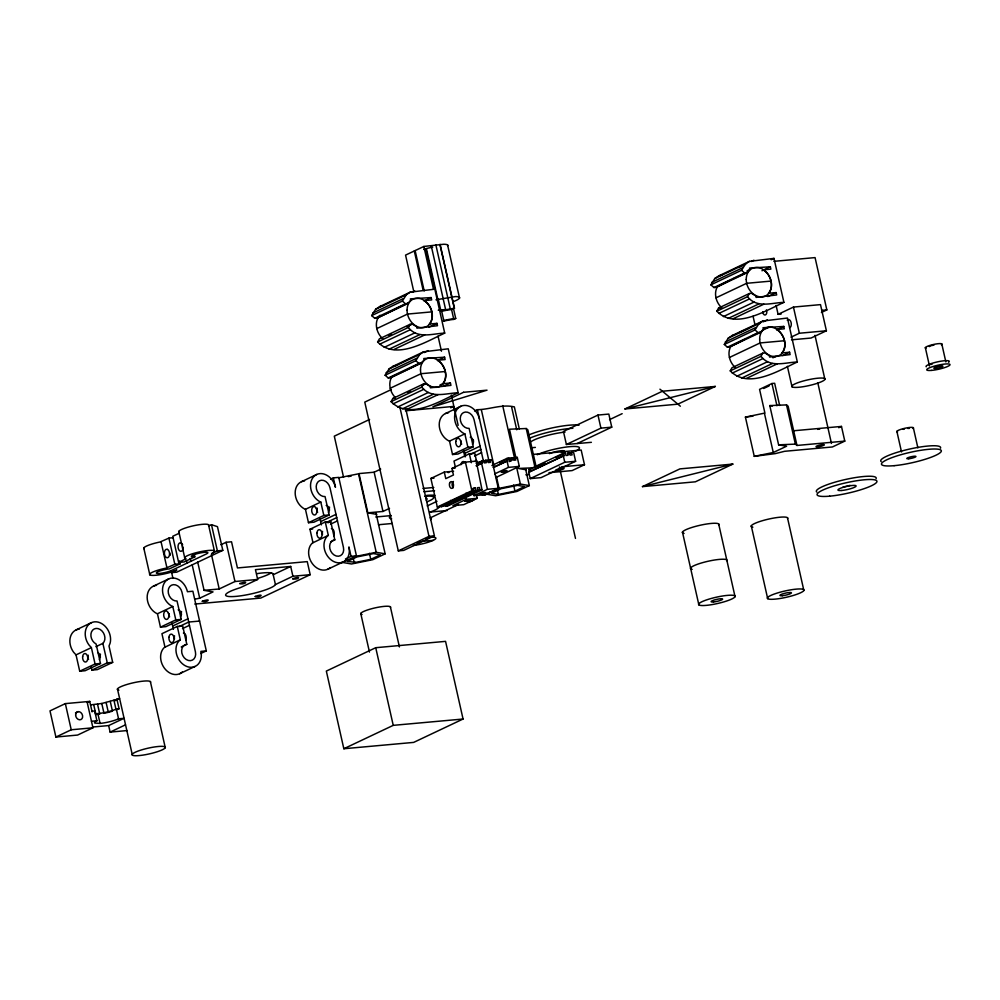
<?xml version="1.0" encoding="UTF-8"?>
<svg xmlns="http://www.w3.org/2000/svg" width="1000" height="1000" viewBox="0 0 1000 1000"><rect width="100%" height="100%" fill="white"/><g stroke="black" fill="none" stroke-linecap="round" stroke-linejoin="round"><path stroke-width="1.5" d="M461.188 441.012L461.175 442.113A4.25 2.55 84.6 0 0 461.65 444.225M473.413 439.9L473.4 441A4.25 2.55 84.8 0 0 473.55 442.1M432.725 247.2A9.363 1.613 -12.7 0 0 428.013 248.15L425.737 248.775L444.712 333.125C426.238 341.55 396.037 360.8 377.625 342L379.4 338.837L410.1 324.312L412.413 324.1L416.637 326.725L416.962 328.175L437.5 325.712L436.975 323.363L429.288 324.062C435.25 317.038 431.512 305.062 424 300.613L431.688 299.913L431.163 297.575L410.363 298.863L410.688 300.3L407.788 303.575L377.088 318.113L374.775 318.312L371.675 315.6L375.637 309.275L379.538 306.675L410.225 292.15L434.812 289.175M371.675 315.6L402.375 301.062L406.325 294.75L410.225 292.15M442.725 383.713C448.688 376.688 444.963 364.712 437.45 360.262L445.125 359.562L444.6 357.212L423.8 358.5L424.125 359.95L421.225 363.225L390.525 377.75L388.225 377.962L385.125 375.238L389.075 368.925L392.975 366.325L423.675 351.8L448.25 348.812L458.162 392.775C439.675 401.2 409.487 420.438 391.075 401.65L392.837 398.488L423.537 383.95L425.85 383.75L430.075 386.375L430.4 387.825L450.938 385.363L450.412 383.013L442.725 383.713L439.938 385.037M385.125 375.238L415.812 360.712L419.775 354.4L423.675 351.8M710.863 284.825L714.812 278.5L718.713 275.9L749.412 261.375L773.988 258.387L783.9 302.35C765.413 310.775 735.225 330.012 716.812 311.225L718.575 308.062L749.275 293.538L751.587 293.325L755.812 295.95L756.137 297.4L776.675 294.938L776.15 292.587L768.462 293.288C774.425 286.262 770.7 274.288 763.188 269.837L770.863 269.137L770.337 266.788L749.538 268.087L749.862 269.525L746.963 272.8L716.263 287.337L713.962 287.538L710.863 284.825L741.55 270.287L745.512 263.975L749.412 261.375M724.3 344.462L728.25 338.15L732.15 335.55L762.85 321.025L787.438 318.038L797.337 362C778.863 370.425 748.662 389.663 730.25 370.875L732.025 367.713L762.712 353.175L765.025 352.975L769.262 355.6L769.587 357.05L790.125 354.588L789.587 352.238L781.912 352.938C787.875 345.913 784.137 333.938 776.625 329.487L784.312 328.787L783.775 326.438L762.975 327.725L763.3 329.175L760.4 332.45L729.712 346.975L727.4 347.188L724.3 344.462L755 329.938L758.95 323.612L762.85 321.025M377.625 342L408.325 327.475L410.1 324.312M391.075 401.65L421.763 387.125L423.537 383.95M716.812 311.225L747.5 296.7L749.275 293.538M730.25 370.875L760.95 356.35L762.712 353.175M377.088 318.113L408.587 302.675M390.525 377.75L422.025 362.325M716.263 287.337L729.625 280.487M729.712 346.975L744.463 339.475M304.538 480.887A15.375 12.012 64.7 0 0 295.175 492.912A15.375 12.012 64.7 0 0 304.625 509.012L305.45 509.312L308.475 522.7L313.9 522.212L329.237 514.95L325.05 496.575A8.5 6.65 64.7 0 1 316.438 489.012A8.5 6.65 64.7 0 1 321.375 480.225A8.5 6.65 64.7 0 1 329.988 487.788L343.438 547.425A8.5 6.65 64.7 0 1 338.5 556.225A8.5 6.65 64.7 0 1 329.875 548.663A8.5 6.65 64.7 0 1 334.812 539.875L330.712 521.487L325.288 521.975L328.312 535.375L312.3 543.075A15.375 12.012 64.7 0 0 312.362 563.663A15.375 12.012 64.7 0 0 330.312 567.55M328.312 535.375L327.65 535.812A15.375 12.012 64.7 0 0 333.413 561.388A15.375 12.012 64.7 0 0 348.9 546.938L351.025 556.35L345.438 558.987M156.525 585.337A15.375 12.012 64.7 0 0 147.162 597.35A15.375 12.012 64.7 0 0 156.613 613.45L157.45 613.75L160.463 627.15L165.888 626.65L181.238 619.388L177.037 601.013A8.5 6.65 64.7 0 1 168.425 593.45A8.5 6.65 64.7 0 1 173.363 584.663A8.5 6.65 64.7 0 1 181.975 592.225L195.425 651.875A8.5 6.65 64.7 0 1 190.487 660.662A8.5 6.65 64.7 0 1 181.863 653.1A8.5 6.65 64.7 0 1 186.8 644.312L182.7 625.925L177.288 626.425L180.3 639.812L164.288 647.513A15.375 12.012 64.7 0 0 164.35 668.1A15.375 12.012 64.7 0 0 182.3 671.988M180.3 639.812L179.638 640.25A15.375 12.012 64.7 0 0 185.4 665.837A15.375 12.012 64.7 0 0 200.888 651.375L206.312 650.888L192.875 591.237L187.45 591.725A15.375 12.012 64.7 0 0 166.2 580.6A15.375 12.012 64.7 0 0 171.962 606.188L172.787 606.487L175.812 619.875L160.463 627.15M87.725 702.537L89.75 701.4L92.112 711.875M194.163 553.95L194.812 556.85L184.075 561.95L178.65 562.45L172.763 536.287L179.312 533.188M179.587 560.862L180.238 563.763L169.412 568.875A8.5 1.462 -12.7 0 0 157.838 571.763A8.5 1.462 -12.7 0 0 159.812 573.413A8.5 1.462 -12.7 0 0 171.388 570.538L206.388 553.962A8.5 1.462 -12.7 0 0 204.412 552.312A8.5 1.462 -12.7 0 0 192.838 555.2A8.5 1.462 -12.7 0 0 194.812 556.85M477.95 490.163L467.987 494.1L477.95 490.163L477.4 487.713L479.425 487.525L479.988 489.975L445.45 506.325L447.488 506.138L482.013 489.8L476.25 461.125L465.4 462.113L451.975 468.462L453.45 475L445.775 478.638L444.3 472.1L453.6 471.25M447.762 245.775A18.725 3.225 -12.7 0 0 443.612 244.262L423.85 246.462L405.562 255.113L413.775 291.55M375.637 309.275L406.325 294.75M411.987 292.3L414.787 290.975M372.638 313.113L403.338 298.587M374.775 318.312L405.475 303.788L407.788 303.575M424.188 300.875L431.163 297.575M376.8 328.6L407.488 314.075L431.9 311.863M388.688 335.325L391.475 334M406.825 326.737L412.413 324.1M441.375 311.413L441.712 311.325A13.613 2.338 -12.7 0 1 451.587 309.575L454.462 308.212L440.1 244.45M379.65 344.212L410.35 329.688C419.787 338.612 433.4 333.475 444.712 333.125M384.212 347.362L414.913 332.837M428.6 327.325L436.975 323.363M389.113 349.162L419.8 334.637M443.587 321.225L443.925 321.138A13.613 2.338 -12.7 0 1 453.787 319.387L455.725 318.463L453.512 308.663M394 349.487L424.7 334.95M389.075 368.925L419.775 354.4M424.038 352.6L428.225 350.625M386.087 372.762L416.775 358.237M388.225 377.962L418.913 363.438L421.225 363.225M437.625 360.513L444.6 357.212M390.238 388.25L420.938 373.725L445.337 371.5M391.287 389.562L364.775 402.113L398.3 550.887L403.725 550.388L434.412 535.862L405.675 408.35M407.713 392.337L410.5 391.012M421.662 385.725L425.85 383.75M393.088 403.862L423.787 389.325C433.225 398.25 446.85 393.125 458.162 392.775M369.588 419.45L334.3 436.163L343.562 477.262M397.663 407.013L428.35 392.488M443.438 386.312L450.412 383.013M402.55 408.812L433.25 394.288M407.438 409.125L438.137 394.6M714.812 278.5L745.512 263.975M738.612 267.462L745.588 264.163M751.175 261.525L753.962 260.2M143.925 548.675A15.375 2.637 -12.7 0 1 160.1 541.987L168.925 538.1L172.987 537.737M711.825 282.337L742.513 267.812M450.7 407.775L453.525 406.438L454.55 411.012M301.475 481.688L316.825 474.425M445.538 413.5L460.887 406.238M747.075 270.85L749.862 269.525M208.725 526.013L211.488 524.7L217.463 526.663L222.8 550.363L176.762 572.163L171.337 572.65L176.863 570.037A15.375 2.637 -12.7 0 1 150.988 575.25A15.375 2.637 -12.7 0 1 166 568.15L174.825 564.263L180.238 563.763M771.2 259.713L773.988 258.387M713.962 287.538L744.65 273.012L746.963 272.8M732.412 279.163L747.763 271.9M761.963 270.75L770.337 266.788M330.55 479.2L333.338 477.875L338.762 477.388L356.45 555.85L342.537 562.438L339.787 562.913M474.6 411.012L477.4 409.688C489.875 409.5 501.875 403.988 514.35 406.887L519.35 429.1M715.975 297.825L746.675 283.3L771.075 281.087M178.65 562.45L185.987 558.688A15.375 2.637 -12.7 0 1 200.987 551.587A15.375 2.637 -12.7 0 1 211.863 553.475L217.387 550.862L222.8 550.363M220.863 544.763L226.112 542.275L231.537 541.788L237.438 567.95L307.25 561.613L310.2 574.688L260.8 598.075L194.775 604.062M376.8 514.375L367.85 512.825L359 473.587L374.137 472.212L380.7 469.113M718.825 313.438L749.525 298.913C758.962 307.838 772.588 302.7 783.9 302.35M305.45 509.312L320.8 502.05L323.825 515.438L308.475 522.7M449.513 441.125L464.862 433.862L467.875 447.25L452.525 454.525L449.513 441.125L448.675 440.825A15.375 12.012 64.7 0 1 439.225 424.725A15.375 12.012 64.7 0 1 448.587 412.713M153.463 586.125L168.812 578.862M723.4 316.588L754.087 302.062M767.775 296.55L776.15 292.587M728.288 318.387L758.988 303.863M733.175 318.712L763.875 304.175M76.162 629.888L91.512 622.625M483.525 461.538L474.05 419.6A8.5 6.65 64.7 0 0 465.425 412.038A8.5 6.65 64.7 0 0 460.487 420.825A8.5 6.65 64.7 0 0 469.113 428.387L473.3 446.763L457.95 454.025L452.525 454.525M321.413 524.862L320.675 521.6L336.025 514.338M465.462 456.688L464.725 453.413L480.075 446.15M312.962 542.638L309.95 529.25L325.288 521.975M476.975 463.2L474.775 453.3L469.35 453.8L454 461.062L455.337 467.013M326.525 522.45L336.763 517.6M470.588 454.263L480.812 449.412M327.925 522.812L330.712 521.487M330.513 524.175L337.5 520.875M474.575 455.988L481.55 452.688M475.913 490.35L475.363 487.9L473.325 488.088L473.888 490.538L439.35 506.875L437.312 507.062L430.875 478.45L444.3 472.1M739.737 332.5L749.5 327.875M776.087 305.375L778.1 314.337L793.45 307.075L820.5 304.625L826.4 330.775L811.05 338.038L791.513 339.812M728.25 338.15L758.95 323.612M757.638 324.475L760.425 323.15M763.225 321.825L767.4 319.85M725.263 341.987L755.962 327.463M157.45 613.75L172.787 606.487M476.15 463.25L483.7 460.45L484.263 462.9L486.287 462.713L485.737 460.262L487.775 460.075L488.325 462.537L490.363 462.35L489.8 459.9L491.838 459.712L498.288 488.325L484.862 494.675L474.012 495.662L473.425 493.05M476.8 463.713L483.7 460.45M483.15 461.488L485.737 460.262M76.037 654.875L91.388 647.613L95.062 663.962L79.725 671.225L76.037 654.875L73.6 652.212A15.375 12.012 64.7 0 1 79.225 629.1M476.025 465.763L482.225 463.088L481.675 460.637M476.7 465.7L482.225 463.088M763.475 329.825L769.062 327.175M727.4 347.188L758.1 332.663L760.4 332.45M487.038 461.2L489.8 459.9M751.438 336.163L761.213 331.55M95.9 646.675L102.875 643.375A8.5 6.65 64.7 0 0 101.9 630.875A8.5 6.65 64.7 0 0 91.525 631.825A8.5 6.65 64.7 0 0 96.1 643.988L100.487 663.462L85.138 670.725L79.725 671.225M487.7 461.675L491.838 459.712M195.138 599.125L199.7 598.2L213.025 591.9L204.075 590.337L197.613 561.675M204.075 590.337L219.2 588.975L234.963 581.512L257.663 579.45L255.45 569.65L290.7 566.45L292.913 576.25L275.425 584.538A25.55 4.387 -12.7 0 1 236.188 596.362A25.55 4.387 -12.7 0 1 240.162 587.737L257.663 579.45M367.85 512.825L382.975 511.45L389.538 508.35M776.8 329.738L783.775 326.438M577.238 443.5L611.763 427.15L608.825 414.075L597.975 415.062L563.438 431.4L566.388 444.487L591.388 442.325M330.625 541.85L334.812 539.875M491.925 465.513L507.125 458.325L509.15 458.137L509.7 460.588L511.737 460.412L511.188 457.95L513.225 457.775L513.775 460.225L515.812 460.037L515.25 457.587L517.288 457.4L519.312 466.388L495.838 477.512M499.487 462.713L509.15 458.137M508.6 459.175L511.188 457.95M509.25 459.65L513.225 457.775M493.188 467.375L507.675 460.775L507.125 458.325M493.862 467.312L507.675 460.775M512.487 458.888L515.25 457.587M821.425 312.475L826.85 309.913L815.062 257.6L773.938 261.337M514.525 458.713L517.288 457.4M509.15 461.625L511.737 460.412M729.425 357.475L760.113 342.938L784.513 340.725M257.025 573.625A25.55 4.387 -12.7 0 1 273.212 574.725L290.7 566.45M624.963 408.963L662.412 391.238L715.337 386.438L677.887 404.162L624.963 408.963L715.337 386.438M173.4 629.312L172.662 626.038L188.012 618.775M427.2 505.95L437.013 501.3M494.65 473.913L508.462 467.375L519.312 466.388M609.538 419.65L622.163 413.675M177.288 626.425L161.938 633.688L164.95 647.075M178.975 626.663L188.75 622.038L199.587 621.062M790.975 337.188L799.35 333.237L826.4 330.775M566.388 444.487L600.925 428.137L611.763 427.15M472.725 489.15L475.363 487.9M91.25 667.113L91.925 670.113L107.275 662.85L112.688 662.362L109.012 646.012L110.162 643.025A15.375 12.012 64.7 0 0 94.562 621.838A15.375 12.012 64.7 0 0 88.95 644.95L91.388 647.613M437.312 507.062L471.85 490.712L473.888 490.538M182.512 628.612L189.488 625.312M441.887 505.75L439.2 507.025A25.55 4.387 -12.7 0 1 430.3 512.013M112.688 662.362L97.35 669.625L91.925 670.113M451.175 502.85L441.388 506.7L451.175 502.85L450.625 500.387M466.525 495.575L452.638 501.362L464.663 495.675L466.525 495.575L465.975 493.125M732.275 373.088L762.962 358.55C772.412 367.475 786.025 362.35 797.337 362M528.763 472.075L529.438 472.013L528.888 469.562L563.425 453.212L565.45 453.025L566 455.487L568.038 455.3L567.487 452.85L569.525 452.663L570.075 455.112L572.112 454.925L571.55 452.475L573.587 452.287L575.612 461.287L541.087 477.625L530.237 478.612L528.763 472.075L563.975 455.662L563.425 453.212M477.188 498.312L466.337 499.288L452.912 505.65L463.75 504.663L477.188 498.312L476.3 494.387M474.012 495.662L487.438 489.3L498.288 488.325M536.45 466.763L544.738 462.837M555.788 457.612L565.45 453.025M458.45 504.525L430.213 517.875A15.312 2.637 -12.7 0 1 430.588 519.712M529.438 472.013L563.975 455.662M568.787 453.787L571.55 452.475M772.875 357.812L775.662 356.488M327.688 569.288L343.038 562.025M485.15 494.938L499.062 488.35L520.375 484.05L529.325 485.6L525.588 469M736.838 376.238L767.537 361.712M782.613 355.538L789.587 352.238M741.725 378.038L772.425 363.512M530.237 478.612L564.763 462.262L575.612 461.287M355.213 562.225L347.312 561.475L356.9 556.938L373.438 553.6L380.387 554.8L370.788 559.338L354.25 562.675L353.237 558.188M746.625 378.35L777.312 363.825M181.225 646.95L186.8 644.312M89.75 701.4L65.35 703.612L50 710.875L55.9 737.038L77.588 735.062L92.938 727.8L87.037 701.65M514.963 491.112L524.55 486.562L517.6 485.363L501.062 488.7L491.475 493.237L498.425 494.438L514.963 491.112L513.612 485.112M375.975 513.1L385.163 553.837L372.8 559.688L351.488 563.987L342.537 562.438M529.325 485.6L516.962 491.45L495.65 495.75L486.7 494.2M398.3 550.887L428.988 536.35L434.412 535.862M417.287 543.212L420.988 541.45M425.925 539.125L429.625 537.375M533.35 454.375L581.175 450.037L584.487 464.738L572.125 470.588L548.987 472.688M75.475 712.913L78.225 711.625M200.738 653.525L206.312 650.888M779.65 405.475L774.65 383.275L771.938 383.512L759.575 389.363L764.912 413.05L745.413 417.113L754.262 456.35L775.337 453.612L784.6 451.3L832.425 446.962L844.788 441.112L841.475 426.425L793.65 430.763M763.662 388.475L769.15 385.875M115.388 700.675L119.575 698.688L101.775 703.487L90.538 704.875M179.675 673.725L195.025 666.462M55.9 737.038L71.237 729.775L92.938 727.8M93.15 726.975L108.65 725.575L124 718.312L118.55 718.8A13.575 2.338 -12.7 0 1 100.075 723.413L94.65 723.037A13.575 2.338 -12.7 0 1 96.9 720.775L94.7 710.962L91.962 711.213M108.65 725.575L110.125 732.1L125.475 724.837M642.463 486.613L679.912 468.888L732.837 464.087L695.387 481.812L642.463 486.613L732.837 464.087M754.262 456.35L773.275 452.512L786.6 446.213L778.612 444.825L769.775 405.588L786.538 404.9L788.125 406.225L796.963 445.45L844.788 441.112M838.725 427.725L841.475 426.425M375.737 647.7L326.337 671.087L343.837 748.737L413.663 742.4L463.062 719.025L445.562 641.363L375.737 647.7L393.237 725.35L343.837 748.737M117.112 709.562L119.075 708.75L116.862 698.938M423.713 249.45L425.737 248.775M435.975 299.8L455.412 296.575A18.725 3.225 -12.7 0 1 453.025 301.737M101.775 703.487L103.987 713.3L108.325 712.325L112.463 711.188L110.25 701.375M379.538 306.675L382.95 305.8M718.713 275.9L722.125 275.025M392.975 366.325L397.525 365.15M732.15 335.55L734.438 334.963M338.738 477.812L358.525 473.812L376.213 552.288L385.163 553.837M348.237 476.65L351.25 476.037M354.9 556.587L376.213 552.288M454.462 308.212L440.838 310.625L438.263 299.175M745.413 417.113L752.95 416.138M438.225 310.212L445.613 309.55L431.238 245.787M718.575 308.062L720.888 307.85M778.1 314.337L781.112 314.062M822.2 310.338L826.85 309.913M392.837 398.488L395.15 398.275M405.425 410.8L453.525 406.438M467.875 447.25L473.3 446.763M532.263 447.688L535.375 447.4M451.975 468.462L455.075 468.188M430.875 478.45L433.963 478.175M528.888 469.562L530.925 469.375M561.35 466.838L584.487 464.738M525.85 474.787L528.938 474.5M422.925 488.462L433.787 487.475M423.825 491.712L434.55 490.737M479.988 489.975L482.013 489.8M323.825 515.438L329.237 514.95M375.763 517L391.312 515.588M430.213 512.062L447.325 510.5M309.95 529.25L312.663 529M378.5 524.738L392.325 523.475M422.512 541.312L433.188 540.35M351.025 556.35L356.45 555.85M292.913 576.25L310.2 574.688M175.812 619.875L181.238 619.388M95.062 663.962L100.487 663.462M95.325 713.737L97.863 713.6A13.575 2.338 -12.7 0 0 116.337 709L119.075 708.75M91.463 721.263L96.912 720.775M110.125 732.1L127.163 730.562M393.237 725.35L463.062 719.025M447.8 472.512L448.9 472.512M536 466.138L527.825 429.837L526.237 428.512L509.475 429.212L515.938 457.887M778.612 444.825L795.375 444.125L796.963 445.45M533.55 467.812L518.312 468.45L526.3 469.825M769.775 405.588L772.438 406.05M464.862 433.862L464.025 433.562A15.375 12.012 64.7 0 1 458.263 407.975A15.375 12.012 64.7 0 1 479.513 419.1M320.8 502.05L319.975 501.75A15.375 12.012 64.7 0 1 314.2 476.163A15.375 12.012 64.7 0 1 335.462 487.287L333.338 477.875M659.938 389.175L680.362 406.225M741.55 270.287L744.65 273.012M755 329.938L758.1 332.663M402.375 301.062L405.475 303.788M415.812 360.712L418.913 363.438M747.5 296.7L749.525 298.913M760.95 356.35L762.962 358.55M408.325 327.475L410.35 329.688M421.763 387.125L423.787 389.325M465.438 463.25L465.175 462.725A4.25 2.55 84.8 0 0 461.012 464.7M464.062 450.462L464.725 453.413M320 518.65L320.675 521.6M171.988 623.088L172.662 626.038M941.787 343.9L945.837 361.887M925.337 347.612L929.475 365.962M913.325 427.663L917.875 447.85M896.875 431.362L901.513 451.938M814.975 335.288L824.912 379.387A17.012 2.925 -12.7 0 1 798.787 387.262A17.012 2.925 -12.7 0 1 801.438 381.525A17.012 2.925 -12.7 0 1 824.912 379.387M817.825 382.912L831.45 443.425M793.45 307.075L799.35 333.237M787.387 366.287L792.013 386.8M786.538 404.9L795.375 444.125M771.938 383.512L776.938 405.725M753.062 316.262L755.088 325.238M764.438 413.288L773.275 452.512M787.475 517.712L803.863 590.462A18.713 3.212 -12.7 0 1 775.125 599.125A18.713 3.212 -12.7 0 1 778.037 592.8A18.713 3.212 -12.7 0 1 803.863 590.462M751.275 525.862L767.675 598.612M718.662 523.95L735.05 596.7A18.713 3.212 -12.7 0 1 706.312 605.363A18.713 3.212 -12.7 0 1 709.225 599.05A18.713 3.212 -12.7 0 1 735.05 596.7M682.463 532.112L698.863 604.862M597.975 415.062L600.925 428.137M563.3 455.725L564.763 462.262M559.375 466.95L575.487 538.413M526.237 428.512L535.075 467.75M511.637 407.137L516.737 429.775M502.688 405.588L514.587 458.4M516.638 467.45L520.375 484.05M507 460.838L508.462 467.375M447.575 244.95L459.55 298.087M481.375 409.875L493.963 465.712M496.337 476.275L499.062 488.35M497.413 489.95L498.425 494.438M477.4 409.688L488.925 460.85M439.925 244.462L454.288 308.225M451.587 309.575L453.787 319.387M435.887 244.963L450.262 308.725M481.55 463.15L487.438 489.3M441.712 311.325L443.925 321.138M426.388 248.6L437.837 299.413M423.85 246.462L433.438 288.962M469.35 453.8L471.362 462.725M438.038 336.087L441.45 351.225M451.337 395.087L458.15 425.35M463.475 450.6L464.85 456.688M465.4 462.113L471.85 490.712M415.125 250.588L424.212 290.95M414.3 250.987L423.05 289.85M465.75 496.675L466.337 499.288M399.913 407.325L428.988 536.35M374.137 472.212L382.975 511.45M390.375 606.775L399.412 646.925M369.438 553.35L370.788 559.338M360.75 613.45L369.462 652.075M273.212 574.725L275.425 584.538M226.112 542.275L234.963 581.512M211.488 524.7L217.387 550.862M208.512 524.738L214.55 551.562M211.388 554.263L219.2 588.975M192.225 565L199.7 598.2M190.2 558.425L190.863 561.337M186.363 560.25L187.025 563.15M178.775 531.438L184.825 558.263M168.925 538.1L174.825 564.263M171.25 570.812L172.95 578.35M161.062 541.825L166.962 567.975M143.775 548L149.825 574.837M150.375 681.562L165.275 747.7A17.012 2.925 -12.7 0 1 139.15 755.575A17.012 2.925 -12.7 0 1 141.8 749.825A17.012 2.925 -12.7 0 1 165.275 747.7M117.463 688.975L132.375 755.113M102.875 643.375L107.275 662.85M116.337 709L118.55 718.8M113.925 700.163L116.125 709.963M106.112 702.513L108.325 712.325M97.55 704.237L99.763 714.05L95.925 714.513L93.713 704.712M97.863 713.6L100.075 723.413M65.35 703.612L71.237 729.775M453.325 487.7A3.4 2.037 84.8 0 1 452.113 484.338A3.4 2.037 84.8 0 1 453.425 481.475M443.325 320.662A17.012 2.925 -12.7 0 1 455.725 318.463M382.713 338.675A15.312 11.963 64.7 0 1 380.025 315.3M395.225 397.45A15.312 11.963 64.7 0 1 391.475 377.525M752.875 527.2A18.713 3.212 -12.7 0 1 766.388 519.625A18.713 3.212 -12.7 0 1 787.663 518.525M692.163 569.4A18.713 3.212 -12.7 0 1 705.675 561.825A18.713 3.212 -12.7 0 1 726.95 560.737M684.062 533.438A18.713 3.212 -12.7 0 1 697.562 525.862A18.713 3.212 -12.7 0 1 718.838 524.775M816.75 492.062A30.675 5.275 -12.7 0 1 845.113 479.562A30.675 5.275 -12.7 0 1 876.087 478.688M850.088 485.363A9.363 1.613 -12.7 0 1 843.1 486.938M766.413 309.887A3.4 2.037 84.8 0 1 765.487 314.887A3.4 2.037 84.8 0 1 762.712 311.65M787.212 320.125A4.25 2.55 84.8 0 1 790.987 322.125A4.25 2.55 84.8 0 1 789.65 327.875M118.912 690.188A17.012 2.925 -12.7 0 1 131.2 683.3A17.012 2.925 -12.7 0 1 150.538 682.3M721.9 307.9A15.312 11.963 64.7 0 1 717.212 287.1M735.337 367.55A15.312 11.963 64.7 0 1 730.65 346.75M926.175 366.788A11.938 2.05 -12.7 0 1 938.737 361.6A11.938 2.05 -12.7 0 1 948.587 362.262M929.325 346.6A4.675 0.8 -12.7 0 1 930.688 345.95M931.7 345.613A4.675 0.8 -12.7 0 1 934.025 345.037M926.062 348.212A8.5 1.462 -12.7 0 1 933.288 344.513A8.5 1.462 -12.7 0 1 941.4 344.762M930.875 364.538A8.5 1.462 -12.7 0 1 932.35 363.938M903.238 429.363A4.675 0.8 -12.7 0 1 904.375 429.05M907.775 428.45A4.675 0.8 -12.7 0 1 909.287 428.45M897.6 431.975A8.5 1.462 -12.7 0 1 904.825 428.275A8.5 1.462 -12.7 0 1 912.938 428.512M881.15 461.575A30.675 5.275 -12.7 0 1 909.513 449.075A30.675 5.275 -12.7 0 1 940.487 448.212M817.663 429.375A8.5 1.462 -12.7 0 1 819.788 429M561.4 452.388A8.5 1.462 -12.7 0 1 564.788 452.612M271.038 572.913A25.55 4.387 -12.7 0 1 258.075 578.275M531.112 441.613A23.812 4.1 -12.7 0 1 565.087 432.075M549.462 453.638A8.5 1.462 -12.7 0 1 559.113 450.988A8.5 1.462 -12.7 0 1 564.5 451.35M537.263 454.738A23.812 4.1 -12.7 0 1 569.663 446.662A23.812 4.1 -12.7 0 1 575.212 451.3M529.288 438.35A30.675 5.275 -12.7 0 1 572.9 428.263M528.55 435.075A30.675 5.275 -12.7 0 1 579.025 425.2M470.238 437.212A4.25 2.55 84.7 0 1 473.062 441.413L473.05 442.512A4.25 2.55 84.7 0 1 472.512 444.425M489.712 492.1A15.375 12.012 64.7 0 1 481.863 494.6M474.363 499.363A15.375 12.012 64.7 0 1 468.688 501.9M475.475 460.412A4.25 2.55 85 0 1 477.362 461.625L477.825 462.5A4.25 2.55 85 0 1 478.137 463.512M426.55 495.4A25.55 4.387 -12.7 0 1 434.8 495.387A25.55 4.387 -12.7 0 1 432.95 496.512M391.7 518.862A25.55 4.387 -12.7 0 1 390.962 515.575M182.675 544.9A4.25 2.55 84.8 0 0 179.088 543.4L178.6 544.075A4.25 2.55 84.8 0 0 178.738 549.663A4.25 2.55 84.8 0 0 182.1 550.712L182.587 550.025A4.25 2.55 84.8 0 0 183.15 547.013M178.925 532.112A15.375 2.637 -12.7 0 1 193.137 525.85A15.375 2.637 -12.7 0 1 208.663 525.413M170.3 555.163A4.25 2.562 84.9 0 1 169.825 553.05M432.488 537.225A15.312 2.637 -12.7 0 1 432.388 540.712A15.312 2.637 -12.7 0 1 413.45 545.425M424.625 496.312A22.113 3.8 -12.7 0 1 427.337 501.675M425.725 498.125A15.312 2.637 -12.7 0 1 426.175 500.1M362.062 614.55A15.312 2.637 -12.7 0 1 373.113 608.35A15.312 2.637 -12.7 0 1 390.525 607.45M326.175 505.4A4.25 2.55 84.7 0 1 328.062 506.613L328.537 507.488A4.25 2.55 84.7 0 1 328.462 512.612M329.5 510.275A4.25 2.55 84.8 0 1 329.55 507.062M317.6 512.413A4.25 2.55 84.6 0 1 317.312 508.162M322.5 534.587A4.25 2.55 85 0 1 322.35 533.488L322.362 532.388A4.25 2.55 85 0 1 322.562 531.362M331.425 528.587A4.25 2.55 85 0 1 334.237 532.8L334.212 533.9A4.25 2.55 85 0 1 333.675 535.812M169.587 616.85A4.25 2.55 84.6 0 1 169.112 613.638M178.175 609.837A4.25 2.55 84.7 0 1 180.062 611.05L180.525 611.925A4.25 2.55 84.7 0 1 180.45 617.05M181.488 614.712A4.25 2.55 84.8 0 1 181.537 611.5M174.488 639.025A4.25 2.55 85 0 1 174.338 637.925L174.35 636.825A4.25 2.55 85 0 1 174.55 635.8M183.412 633.038A4.25 2.55 85 0 1 186.225 637.238L186.213 638.337A4.25 2.55 85 0 1 185.662 640.25M97.788 652.562A4.25 2.55 84.8 0 1 99.938 656.637L99.925 657.738A4.25 2.55 84.8 0 1 99.388 659.65M100.412 657.312A4.25 2.55 84.8 0 1 100.25 656.225L100.275 655.125A4.25 2.55 84.8 0 1 100.463 654.087M88.525 659.438A4.25 2.55 84.8 0 1 88.038 657.325L88.062 656.225A4.25 2.55 84.8 0 1 88.25 655.2M82.65 656.725L82.625 657.825A4.25 2.55 84.8 0 0 85.113 661.988A4.25 2.55 84.8 0 0 87.725 658.838L87.737 657.738A4.25 2.55 84.8 0 0 85.25 653.575A4.25 2.55 84.8 0 0 82.65 656.725M168.95 637.325L168.938 638.425A4.25 2.55 84.8 0 0 171.425 642.588A4.25 2.55 84.8 0 0 174.025 639.438L174.037 638.337A4.25 2.55 84.8 0 0 171.55 634.175A4.25 2.55 84.8 0 0 168.95 637.325M316.962 532.875L316.938 533.975A4.25 2.55 84.8 0 0 319.425 538.15A4.25 2.55 84.8 0 0 322.038 535L322.05 533.9A4.25 2.55 84.8 0 0 319.562 529.725A4.25 2.55 84.8 0 0 316.962 532.875M455.788 441.5L455.775 442.6A4.25 2.55 84.8 0 0 458.263 446.763A4.25 2.55 84.8 0 0 460.863 443.612L460.875 442.525A4.25 2.55 84.8 0 0 458.387 438.35A4.25 2.55 84.8 0 0 455.788 441.5M202.288 601.287C207.55 602.95 212.4 597.55 202.288 601.287M239.737 583.562C245.012 585.212 249.838 579.862 239.737 583.562M255.212 596.475C260.475 598.138 265.325 592.75 255.212 596.475M292.663 578.75C297.925 580.413 302.775 575.025 292.663 578.75M464.812 501.087C470.075 502.75 474.913 497.35 464.812 501.087M501.188 471.9C506.45 473.562 511.287 468.162 501.188 471.9M480.15 493.825C485.412 495.487 490.262 490.087 480.15 493.825M463.587 392.287L432.887 406.825L487.038 390.163L463.587 392.287M167.387 549.388L166.713 549.25A4.25 2.55 84.8 0 0 164.412 552.975A4.25 2.55 84.8 0 0 166.588 557.6L167.25 557.737A4.25 2.55 84.8 0 0 169.55 554.012A4.25 2.55 84.8 0 0 167.387 549.388M316.35 508.587L315.887 507.713A4.25 2.55 84.8 0 0 312.5 507.4A4.25 2.55 84.8 0 0 312.188 512.9L312.65 513.775A4.25 2.55 84.8 0 0 316.038 514.087A4.25 2.55 84.8 0 0 316.35 508.587M168.337 613.025L167.875 612.15A4.25 2.55 84.8 0 0 164.488 611.838A4.25 2.55 84.8 0 0 164.175 617.337L164.638 618.212A4.25 2.55 84.8 0 0 168.025 618.525A4.25 2.55 84.8 0 0 168.337 613.025M449.575 483.325A3.4 2.037 84.8 0 0 451.662 488.387A3.4 2.037 84.8 0 0 453.113 483.275A3.4 2.037 84.8 0 0 449.575 483.325M407.05 310.225A15.312 11.963 64.7 0 0 426.05 326.887A15.312 11.963 64.7 0 0 425.975 301.775A15.312 11.963 64.7 0 0 407.05 310.225M420.487 369.875A15.312 11.963 64.7 0 0 439.5 386.538A15.312 11.963 64.7 0 0 439.425 361.425A15.312 11.963 64.7 0 0 420.487 369.875M782.325 595.712A5.95 1.025 -12.7 0 0 791.462 592.962A5.95 1.025 -12.7 0 0 783.25 593.7A5.95 1.025 -12.7 0 0 782.325 595.712M713.5 601.962A5.95 1.025 -12.7 0 0 722.65 599.2A5.95 1.025 -12.7 0 0 714.438 599.95A5.95 1.025 -12.7 0 0 713.5 601.962M829.712 496.163A30.675 5.275 -12.7 0 0 876.825 481.962A30.675 5.275 -12.7 0 0 834.488 485.8A30.675 5.275 -12.7 0 0 829.712 496.163M841.725 490.475A9.363 1.613 -12.7 0 0 856.112 486.138A9.363 1.613 -12.7 0 0 843.188 487.312A9.363 1.613 -12.7 0 0 841.725 490.475M75.625 714.95A4.25 3.325 64.7 0 0 80.913 719.575A4.25 3.325 64.7 0 0 80.887 712.6A4.25 3.325 64.7 0 0 75.625 714.95M746.225 279.45A15.312 11.963 64.7 0 0 765.238 296.112A15.312 11.963 64.7 0 0 765.163 271A15.312 11.963 64.7 0 0 746.225 279.45M759.675 339.1A15.312 11.963 64.7 0 0 778.675 355.763A15.312 11.963 64.7 0 0 778.6 330.65A15.312 11.963 64.7 0 0 759.675 339.1M935.763 368.45A4.675 0.8 -12.7 0 0 942.95 366.287A4.675 0.8 -12.7 0 0 936.488 366.875A4.675 0.8 -12.7 0 0 935.763 368.45M931.663 370.387A11.938 2.05 -12.7 0 0 950 364.85A11.938 2.05 -12.7 0 0 933.525 366.35A11.938 2.05 -12.7 0 0 931.663 370.387M908.775 458.75A4.675 0.8 -12.7 0 0 915.95 456.587A4.675 0.8 -12.7 0 0 909.5 457.163A4.675 0.8 -12.7 0 0 908.775 458.75M894.112 465.675A30.675 5.275 -12.7 0 0 941.225 451.475A30.675 5.275 -12.7 0 0 898.888 455.312A30.675 5.275 -12.7 0 0 894.112 465.675M817.812 446.863A4.25 0.725 -12.7 0 0 824.35 444.9A4.25 0.725 -12.7 0 0 818.475 445.425A4.25 0.725 -12.7 0 0 817.812 446.863M557.525 470.487A4.25 0.725 -12.7 0 0 564.05 468.512A4.25 0.725 -12.7 0 0 558.188 469.05A4.25 0.725 -12.7 0 0 557.525 470.487"/></g></svg>
